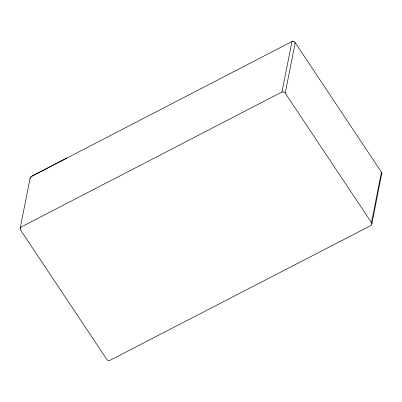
<?xml version="1.0" encoding="UTF-8"?>
<svg xmlns="http://www.w3.org/2000/svg" width="402" height="402" viewBox="0 0 402 402"><rect width="100%" height="100%" fill="white"/><g stroke="black" fill="none" stroke-linecap="round" stroke-linejoin="round"><path stroke-width="0.6" d="M381.845 172.825L371.905 223.914L371.146 225.406L109.203 360.715L107.671 360.368L106.711 359.252L20.437 229.849L20.1 228.582L30.21 177.659M21.015 227.095L281.968 91.998L291.963 41.547L292.782 41.3M371.905 223.914L371.453 222.582L285.214 93.138L295.204 42.687L294.787 42.049M371.453 222.582L381.443 172.131L295.199 42.677M381.764 174.081L381.9 173.463M20.1 228.582L20.994 227.11M381.629 174.458L381.769 174.096M30.22 177.674L30.999 176.634L291.963 41.547M31.009 176.644L66.968 158.016M281.968 91.998L283.691 91.837L285.214 93.138M292.772 41.285L294.797 42.064M293.174 41.295L293.686 41.386M381.438 172.116L381.855 172.84M30.085 178.121L30.13 178.634"/></g></svg>
